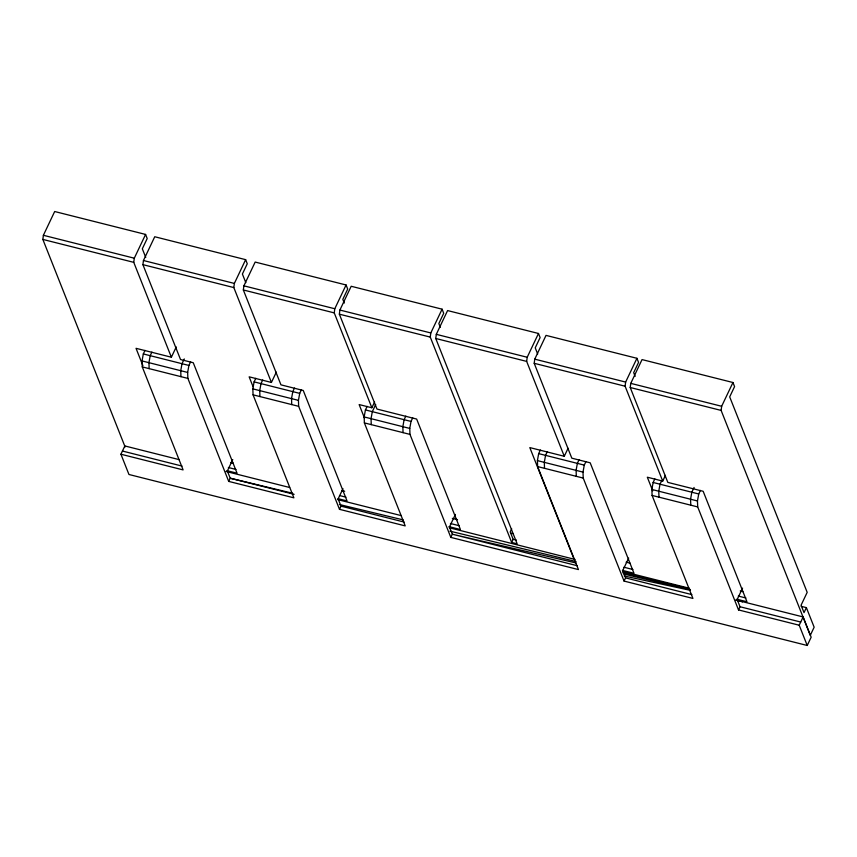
<?xml version="1.0" encoding="UTF-8"?>
<svg xmlns="http://www.w3.org/2000/svg" width="857" height="857" viewBox="0 0 857 857"><rect width="100%" height="100%" fill="white"/><g stroke="black" fill="none" stroke-linecap="round" stroke-linejoin="round"><path stroke-width="1.29" d="M125.122 446.958L42.85 239.424L43.386 235.289L54.677 211.518L145.583 234.432L147.2 238.525L142.326 248.798L145.744 257.421M142.915 365.693L136.027 348.317L171.368 357.219L133.756 262.349L134.292 258.203L145.583 234.432M226.869 470.643L237.046 473.203L193.254 362.736L180.527 359.533L142.915 264.652L143.451 260.517L154.742 236.746L245.648 259.66L247.266 263.752L242.392 274.026L245.809 282.649M253.072 386.753L249.141 376.823L271.423 382.447L233.822 287.566L234.357 283.431L245.648 259.66M338.022 498.667L347.042 500.938L303.249 390.471L280.957 384.847L243.345 289.977L243.881 285.831L255.172 262.06L346.078 284.974L347.696 289.066L342.821 299.339L344.278 303.046M364.546 418.216L359.137 404.558L371.863 407.771L334.251 312.891L334.787 308.756L346.078 284.974M448.939 526.627L460.445 529.53L416.652 419.062L376.973 409.057L339.361 314.176L339.897 310.041L351.188 286.27L442.094 309.184L443.712 313.276L438.838 323.55L440.305 327.256M537.671 354.016L535.229 347.856L540.114 337.572L538.485 333.48L447.59 310.566L436.299 334.337L435.752 338.483L517.157 543.82L511.672 542.438L430.268 337.101L430.803 332.955L442.094 309.184M573.601 558.057L529.808 447.59L564.27 456.278L526.659 361.397L527.205 357.262L538.485 333.48M622.418 570.355L633.987 573.279L590.194 462.812L571.812 458.174L534.2 363.293L534.747 359.158L546.027 335.387L636.933 358.301L638.551 362.393L633.677 372.666L635.144 376.362M652.723 490.857L647.314 477.21L662.718 481.088L625.107 386.218L625.642 382.072L636.933 358.301M736.806 599.193L746.961 601.753L703.168 491.286L667.828 482.384L630.216 387.503L630.763 383.368L642.043 359.586L732.949 382.511L734.578 386.593L729.693 396.877L807.187 592.348L801.07 605.224L804.016 612.637L806.383 607.634L801.199 606.327M806.383 607.634L814.15 627.206L810.283 635.348L721.123 410.417L721.658 406.282L732.949 382.511M179.349 459.684L124.854 445.951L120.923 454.231L183.109 469.904L142.273 366.903L142.058 360.936L143.312 353.941L145.015 350.374M255.804 378.301L254.1 381.879L252.847 388.874L253.061 394.831L293.887 497.831L228.701 481.398L187.876 378.398L187.651 372.441L188.915 365.446L190.608 361.868M367.117 406.368L365.425 409.935L364.161 416.93L364.375 422.897L405.211 525.898L339.49 509.326L298.654 406.325L298.44 400.369L299.704 393.374L301.396 389.796M540.371 450.043L538.667 453.621L537.414 460.616L537.628 466.583L578.454 569.584L450.814 537.393L409.978 434.392L409.764 428.425L411.017 421.43L412.72 417.862M654.834 478.902L653.13 482.48L651.877 489.476L652.091 495.432L692.927 598.432L624.057 581.078L583.221 478.077L583.006 472.111L584.27 465.115L585.963 461.537M120.923 454.231L128.957 474.489L807.23 645.482L799.206 625.224L738.52 609.927L697.694 506.926L697.469 500.97L698.734 493.975L700.426 490.397M151.903 352.109L150.2 355.687L148.947 362.682L149.161 368.639M171.368 357.219L176.253 346.935M184.266 358.933L182.005 363.7L180.741 370.695L180.966 376.662M262.692 380.037L260.989 383.615L259.735 390.61L259.95 396.566M232.761 459.588L227.351 470.975L230.212 478.217L228.701 481.398M271.423 382.447L276.308 372.163M294.487 388.06L292.794 391.628L291.53 398.623L291.744 404.59M371.863 407.771L374.573 402.051M375.709 404.525L372.313 411.671L371.049 418.666L371.263 424.633M342.982 488.683L338.129 498.913L341 506.144L339.49 509.326M405.811 416.116L404.108 419.694L402.854 426.69L403.069 432.656M455.421 514.404L449.454 526.969L452.325 534.211L450.814 537.393M547.259 451.789L545.555 455.356L544.302 462.352L544.516 468.318M511.704 528.769L510.215 531.897L513.15 539.31L511.672 542.438M564.27 456.278L568.073 448.275M579.053 459.802L577.361 463.38L576.097 470.375L576.311 476.331M661.722 480.638L660.019 484.216L658.765 491.211L658.979 497.178M662.718 481.088L665.428 475.378M628.663 558.089L622.696 570.655L625.567 577.886L624.057 581.078M694.084 487.462L691.824 492.229L690.56 499.224L690.785 505.191M742.58 588.116L737.17 599.514L740.03 606.745L738.52 609.927M799.206 625.224L803.138 616.944L735.97 600.007L742.451 601.646L737.256 600.521M807.23 645.482L811.161 637.201L803.138 616.944M624.164 575.979L690.463 590.366M575.925 562.942L452.325 534.211L577.393 565.749M624.057 574.126L690.41 589.552M735.949 600.136L742.451 601.646M292.623 493.257L230.212 478.217L294.122 494.328M339.426 504.527L403.133 519.878M449.936 531.158L576.043 561.549M622.846 572.83L689.146 588.802M43.386 235.289L134.292 258.203M143.451 260.517L234.357 283.431M243.881 285.831L334.787 308.756M339.897 310.041L430.803 332.955M436.299 334.337L527.205 357.262M534.747 359.158L625.642 382.072M630.763 383.368L721.658 406.282M42.85 239.424L133.756 262.349M142.915 264.652L233.822 287.566M243.345 289.977L334.251 312.891M339.361 314.176L430.268 337.101M435.752 338.483L526.659 361.397M534.2 363.293L625.107 386.218M630.216 387.503L721.123 410.417M143.312 353.941L188.915 365.446M254.1 381.879L299.704 393.374M365.425 409.935L411.017 421.43M538.667 453.621L584.27 465.115M653.13 482.48L698.734 493.975M142.058 360.936L187.651 372.441M252.847 388.874L298.44 400.369M364.161 416.93L409.764 428.425M537.414 460.616L583.006 472.111M651.877 489.476L697.469 500.97M142.273 366.903L187.876 378.398M253.061 394.831L298.654 406.325M364.375 422.897L409.978 434.392M537.628 466.583L583.221 478.077M652.091 495.432L697.694 506.926M230.565 462.469L233.168 463.123M342.104 490.59L344.696 491.243M452.335 518.378L457.52 519.685M510.697 533.086L513.289 533.74M626.124 562.181L630.013 563.167M740.244 590.955L742.837 591.609M228.358 467.515L235.986 469.432M339.501 495.539L345.949 497.156M450.428 523.498L459.373 525.759M513.15 539.31L516.45 540.146M623.907 567.227L632.894 569.498M738.284 596.065L745.901 597.982M226.066 471.457L289.634 487.494M337.647 499.588L401.215 515.614M449.229 527.719L575.079 559.45M623.093 571.555L689.264 588.234M122.433 451.039L182.027 466.069M341 506.144L404.15 522.063M625.567 577.886L691.888 594.608M740.03 606.745L800.717 622.043"/></g></svg>
